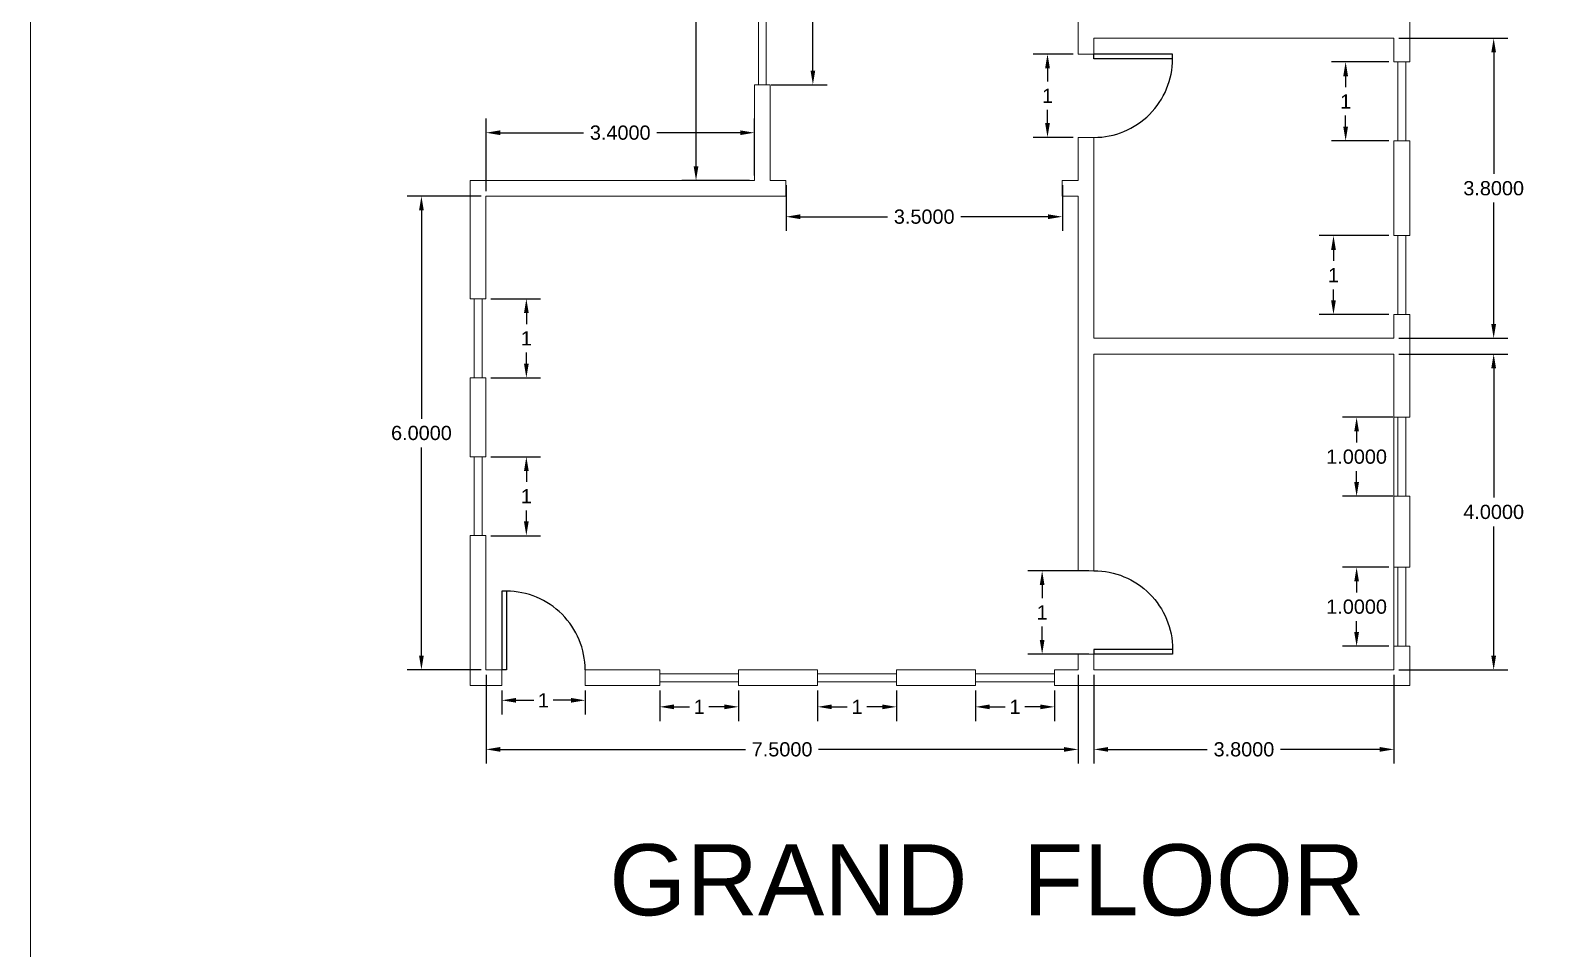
# Model space of a CAD drawing. Header units: inches. Extents: x -179 to 300, y 123 to 718.
# Drawn here: x -179.09 to -159.86, y 259.68 to 271.31 of the extents above; entities that cross this region are included whole.
import ezdxf

# ---------------------------------------------------------------- set-up
doc = ezdxf.new("R2010")
doc.units = ezdxf.units.IN
doc.header["$MEASUREMENT"] = 0
doc.linetypes.add('ACAD_ISO02W100', pattern=[15, 12, -3])
doc.layers.add('FUR', color=6, linetype='Continuous')
doc.styles.get("Standard").update_dxf_attribs({"font": 'arial.ttf'})
doc.dimstyles.get("Standard").update_dxf_attribs({"dimtxt": 0.18, "dimasz": 0.18, "dimexe": 0.18, "dimexo": 0.0625, "dimgap": 0.09, "dimtad": 0, "dimtih": 1, "dimtoh": 1, "dimdec": 4, "dimzin": 0, "dimdsep": 46, "dimtxsty": 'Standard', "dimcen": 0.09, "dimadec": 0, "dimazin": 0, "dimtfac": 1, "dimtdec": 4, "dimtofl": 0, "dimtmove": 0, "dimatfit": 3, "dimfxl": 1, "dimtolj": 1, "dimtzin": 0, "dimarcsym": 0})

# ---------------------------------------------------------------- blocks, each defined once
blk = doc.blocks.new('DESK4')
at = {"color": 0}
for p, q in [((0, 1), (-0.06, 1)), ((0, 0), (-0.06, 0))]:
    blk.add_line(p, q, dxfattribs=at)
blk.add_lwpolyline([(-0.06, 1), (-0.06, 0)], dxfattribs=at)
blk.add_lwpolyline([(1, 0, 0.414214), (0, 1), (0, 0)], format="xyb", dxfattribs=at)
blk = doc.blocks.new('*D37')
at = {"color": 0, "linetype": 'ACAD_ISO02W100', "lineweight": -2, "transparency": 16777216}
for p, q in [((-161.756, 271.213), (-160.375, 271.213)), ((-160.555, 271.033), (-160.555, 269.495)), ((-160.555, 267.593), (-160.555, 269.131)), ((-161.756, 267.413), (-160.375, 267.413))]:
    blk.add_line(p, q, dxfattribs=at)
at = {"color": 0, "linetype": 'ACAD_ISO02W100', "lineweight": 100, "transparency": 16777216}
for points in [[(-160.585, 271.033), (-160.525, 271.033), (-160.555, 271.213)], [(-160.585, 267.593), (-160.525, 267.593), (-160.555, 267.413)]]:
    blk.add_solid(points, dxfattribs=at)
at = {"layer": 'Defpoints', "color": 0, "linetype": 'ACAD_ISO02W100', "lineweight": 100, "transparency": 16777216}
for p in [(-161.818, 271.213), (-161.818, 267.413), (-160.555, 267.413)]:
    blk.add_point(p, dxfattribs=at)
at = {"color": 0, "linetype": 'ACAD_ISO02W100', "lineweight": 0, "transparency": 16777216, "insert": (-160.555, 269.313), "char_height": 0.18, "attachment_point": 5}
blk.add_mtext('\\A1;3.8000', dxfattribs=at)
blk = doc.blocks.new('*D38')
at = {"color": 0, "linetype": 'ACAD_ISO02W100', "lineweight": -2, "transparency": 16777216}
for p, q in [((-161.756, 267.213), (-160.375, 267.213)), ((-160.555, 267.033), (-160.555, 265.395)), ((-160.555, 263.393), (-160.555, 265.031)), ((-161.756, 263.213), (-160.375, 263.213))]:
    blk.add_line(p, q, dxfattribs=at)
at = {"color": 0, "linetype": 'ACAD_ISO02W100', "lineweight": 100, "transparency": 16777216}
for points in [[(-160.585, 267.033), (-160.525, 267.033), (-160.555, 267.213)], [(-160.585, 263.393), (-160.525, 263.393), (-160.555, 263.213)]]:
    blk.add_solid(points, dxfattribs=at)
at = {"layer": 'Defpoints', "color": 0, "linetype": 'ACAD_ISO02W100', "lineweight": 100, "transparency": 16777216}
for p in [(-161.818, 267.213), (-161.818, 263.213), (-160.555, 263.213)]:
    blk.add_point(p, dxfattribs=at)
at = {"color": 0, "linetype": 'ACAD_ISO02W100', "lineweight": 0, "transparency": 16777216, "insert": (-160.555, 265.213), "char_height": 0.18, "attachment_point": 5}
blk.add_mtext('\\A1;4.0000', dxfattribs=at)
blk = doc.blocks.new('*D39')
at = {"color": 0, "linetype": 'ACAD_ISO02W100', "lineweight": -2, "transparency": 16777216}
for p, q in [((-165.618, 263.151), (-165.618, 262.026)), ((-161.818, 263.151), (-161.818, 262.026)), ((-165.438, 262.206), (-164.182, 262.206)), ((-161.998, 262.206), (-163.255, 262.206))]:
    blk.add_line(p, q, dxfattribs=at)
at = {"color": 0, "linetype": 'ACAD_ISO02W100', "lineweight": 100, "transparency": 16777216}
for points in [[(-165.438, 262.236), (-165.438, 262.176), (-165.618, 262.206)], [(-161.998, 262.236), (-161.998, 262.176), (-161.818, 262.206)]]:
    blk.add_solid(points, dxfattribs=at)
at = {"layer": 'Defpoints', "color": 0, "linetype": 'ACAD_ISO02W100', "lineweight": 100, "transparency": 16777216}
for p in [(-165.618, 263.213), (-161.818, 263.213), (-165.618, 262.206)]:
    blk.add_point(p, dxfattribs=at)
at = {"color": 0, "linetype": 'ACAD_ISO02W100', "lineweight": 0, "transparency": 16777216, "insert": (-163.718, 262.206), "char_height": 0.18, "attachment_point": 5}
blk.add_mtext('\\A1;3.8000', dxfattribs=at)
blk = doc.blocks.new('*D40')
at = {"color": 0, "linetype": 'ACAD_ISO02W100', "lineweight": -2, "transparency": 16777216}
for p, q in [((-173.318, 263.151), (-173.318, 262.026)), ((-165.818, 263.151), (-165.818, 262.026)), ((-173.138, 262.206), (-170.031, 262.206)), ((-165.998, 262.206), (-169.106, 262.206))]:
    blk.add_line(p, q, dxfattribs=at)
at = {"color": 0, "linetype": 'ACAD_ISO02W100', "lineweight": 100, "transparency": 16777216}
for points in [[(-173.138, 262.236), (-173.138, 262.176), (-173.318, 262.206)], [(-165.998, 262.236), (-165.998, 262.176), (-165.818, 262.206)]]:
    blk.add_solid(points, dxfattribs=at)
at = {"layer": 'Defpoints', "color": 0, "linetype": 'ACAD_ISO02W100', "lineweight": 100, "transparency": 16777216}
for p in [(-173.318, 263.213), (-165.818, 263.213), (-173.318, 262.206)]:
    blk.add_point(p, dxfattribs=at)
at = {"color": 0, "linetype": 'ACAD_ISO02W100', "lineweight": 0, "transparency": 16777216, "insert": (-169.568, 262.206), "char_height": 0.18, "attachment_point": 5}
blk.add_mtext('\\A1;7.5000', dxfattribs=at)
blk = doc.blocks.new('*D41')
at = {"color": 0, "linetype": 'ACAD_ISO02W100', "lineweight": -2, "transparency": 16777216}
for p, q in [((-173.381, 269.213), (-174.316, 269.213)), ((-174.136, 269.033), (-174.136, 266.395)), ((-174.136, 263.393), (-174.136, 266.031)), ((-173.381, 263.213), (-174.316, 263.213))]:
    blk.add_line(p, q, dxfattribs=at)
at = {"color": 0, "linetype": 'ACAD_ISO02W100', "lineweight": 100, "transparency": 16777216}
for points in [[(-174.166, 269.033), (-174.106, 269.033), (-174.136, 269.213)], [(-174.166, 263.393), (-174.106, 263.393), (-174.136, 263.213)]]:
    blk.add_solid(points, dxfattribs=at)
at = {"layer": 'Defpoints', "color": 0, "linetype": 'ACAD_ISO02W100', "lineweight": 100, "transparency": 16777216}
for p in [(-174.136, 269.213), (-173.318, 269.213), (-173.318, 263.213)]:
    blk.add_point(p, dxfattribs=at)
at = {"color": 0, "linetype": 'ACAD_ISO02W100', "lineweight": 0, "transparency": 16777216, "insert": (-174.136, 266.213), "char_height": 0.18, "attachment_point": 5}
blk.add_mtext('\\A1;6.0000', dxfattribs=at)
blk = doc.blocks.new('*D42')
at = {"color": 0, "linetype": 'ACAD_ISO02W100', "lineweight": -2, "transparency": 16777216}
for p, q in [((-173.318, 269.276), (-173.318, 270.197)), ((-169.918, 269.476), (-169.918, 270.197)), ((-173.138, 270.017), (-172.082, 270.017)), ((-170.098, 270.017), (-171.155, 270.017))]:
    blk.add_line(p, q, dxfattribs=at)
at = {"color": 0, "linetype": 'ACAD_ISO02W100', "lineweight": 100, "transparency": 16777216}
for points in [[(-173.138, 270.047), (-173.138, 269.987), (-173.318, 270.017)], [(-170.098, 270.047), (-170.098, 269.987), (-169.918, 270.017)]]:
    blk.add_solid(points, dxfattribs=at)
at = {"layer": 'Defpoints', "color": 0, "linetype": 'ACAD_ISO02W100', "lineweight": 100, "transparency": 16777216}
for p in [(-169.918, 270.017), (-169.918, 269.413), (-173.318, 269.213)]:
    blk.add_point(p, dxfattribs=at)
at = {"color": 0, "linetype": 'ACAD_ISO02W100', "lineweight": 0, "transparency": 16777216, "insert": (-171.618, 270.017), "char_height": 0.18, "attachment_point": 5}
blk.add_mtext('\\A1;3.4000', dxfattribs=at)
blk = doc.blocks.new('*D43')
at = {"color": 0, "linetype": 'ACAD_ISO02W100', "lineweight": -2, "transparency": 16777216}
for p, q in [((-169.781, 277.213), (-170.838, 277.213)), ((-170.658, 277.033), (-170.658, 273.495)), ((-170.658, 269.593), (-170.658, 273.131)), ((-169.981, 269.413), (-170.838, 269.413))]:
    blk.add_line(p, q, dxfattribs=at)
at = {"color": 0, "linetype": 'ACAD_ISO02W100', "lineweight": 100, "transparency": 16777216}
for points in [[(-170.688, 277.033), (-170.628, 277.033), (-170.658, 277.213)], [(-170.688, 269.593), (-170.628, 269.593), (-170.658, 269.413)]]:
    blk.add_solid(points, dxfattribs=at)
at = {"layer": 'Defpoints', "color": 0, "linetype": 'ACAD_ISO02W100', "lineweight": 100, "transparency": 16777216}
for p in [(-170.658, 277.213), (-169.718, 277.213), (-169.918, 269.413)]:
    blk.add_point(p, dxfattribs=at)
at = {"color": 0, "linetype": 'ACAD_ISO02W100', "lineweight": 0, "transparency": 16777216, "insert": (-170.658, 273.313), "char_height": 0.18, "attachment_point": 5}
blk.add_mtext('\\A1;7.8000', dxfattribs=at)
blk = doc.blocks.new('*D50')
at = {"color": 0, "linetype": 'ACAD_ISO02W100', "lineweight": -2, "transparency": 16777216}
for p, q in [((-165.681, 264.469), (-166.454, 264.469)), ((-166.274, 264.289), (-166.274, 264.122)), ((-166.274, 263.593), (-166.274, 263.761)), ((-165.681, 263.413), (-166.454, 263.413))]:
    blk.add_line(p, q, dxfattribs=at)
at = {"color": 0, "linetype": 'ACAD_ISO02W100', "lineweight": 100, "transparency": 16777216}
for points in [[(-166.304, 264.289), (-166.244, 264.289), (-166.274, 264.469)], [(-166.304, 263.593), (-166.244, 263.593), (-166.274, 263.413)]]:
    blk.add_solid(points, dxfattribs=at)
at = {"layer": 'Defpoints', "color": 0, "linetype": 'ACAD_ISO02W100', "lineweight": 100, "transparency": 16777216}
for p in [(-166.274, 264.469), (-165.618, 264.469), (-165.618, 263.413)]:
    blk.add_point(p, dxfattribs=at)
at = {"color": 0, "linetype": 'ACAD_ISO02W100', "lineweight": 0, "transparency": 16777216, "insert": (-166.274, 263.941), "char_height": 0.18, "attachment_point": 5}
blk.add_mtext('\\A1;1', dxfattribs=at)
blk = doc.blocks.new('*D51')
at = {"color": 0, "linetype": 'ACAD_ISO02W100', "lineweight": -2, "transparency": 16777216}
for p, q in [((-173.118, 262.951), (-173.118, 262.648)), ((-172.063, 262.951), (-172.063, 262.648)), ((-172.938, 262.828), (-172.714, 262.828)), ((-172.243, 262.828), (-172.467, 262.828))]:
    blk.add_line(p, q, dxfattribs=at)
at = {"color": 0, "linetype": 'ACAD_ISO02W100', "lineweight": 100, "transparency": 16777216}
for points in [[(-172.938, 262.858), (-172.938, 262.798), (-173.118, 262.828)], [(-172.243, 262.858), (-172.243, 262.798), (-172.063, 262.828)]]:
    blk.add_solid(points, dxfattribs=at)
at = {"layer": 'Defpoints', "color": 0, "linetype": 'ACAD_ISO02W100', "lineweight": 100, "transparency": 16777216}
for p in [(-173.118, 263.013), (-172.063, 263.013), (-173.118, 262.828)]:
    blk.add_point(p, dxfattribs=at)
at = {"color": 0, "linetype": 'ACAD_ISO02W100', "lineweight": 0, "transparency": 16777216, "insert": (-172.591, 262.828), "char_height": 0.18, "attachment_point": 5}
blk.add_mtext('\\A1;1', dxfattribs=at)
blk = doc.blocks.new('*D52')
at = {"color": 0, "linetype": 'ACAD_ISO02W100', "lineweight": -2, "transparency": 16777216}
for p, q in [((-165.881, 271.013), (-166.386, 271.013)), ((-166.206, 270.833), (-166.206, 270.666)), ((-166.206, 270.138), (-166.206, 270.305)), ((-165.881, 269.958), (-166.386, 269.958))]:
    blk.add_line(p, q, dxfattribs=at)
at = {"color": 0, "linetype": 'ACAD_ISO02W100', "lineweight": 100, "transparency": 16777216}
for points in [[(-166.236, 270.833), (-166.176, 270.833), (-166.206, 271.013)], [(-166.236, 270.138), (-166.176, 270.138), (-166.206, 269.958)]]:
    blk.add_solid(points, dxfattribs=at)
at = {"layer": 'Defpoints', "color": 0, "linetype": 'ACAD_ISO02W100', "lineweight": 100, "transparency": 16777216}
for p in [(-165.818, 271.013), (-166.206, 269.958), (-165.818, 269.958)]:
    blk.add_point(p, dxfattribs=at)
at = {"color": 0, "linetype": 'ACAD_ISO02W100', "lineweight": 0, "transparency": 16777216, "insert": (-166.206, 270.485), "char_height": 0.18, "attachment_point": 5}
blk.add_mtext('\\A1;1', dxfattribs=at)
blk = doc.blocks.new('*D53')
at = {"color": 0, "linetype": 'ACAD_ISO02W100', "lineweight": -2, "transparency": 16777216}
for p, q in [((-169.518, 269.351), (-169.518, 268.773)), ((-166.018, 269.351), (-166.018, 268.773)), ((-169.338, 268.953), (-168.232, 268.953)), ((-166.198, 268.953), (-167.305, 268.953))]:
    blk.add_line(p, q, dxfattribs=at)
at = {"color": 0, "linetype": 'ACAD_ISO02W100', "lineweight": 100, "transparency": 16777216}
for points in [[(-169.338, 268.983), (-169.338, 268.923), (-169.518, 268.953)], [(-166.198, 268.983), (-166.198, 268.923), (-166.018, 268.953)]]:
    blk.add_solid(points, dxfattribs=at)
at = {"layer": 'Defpoints', "color": 0, "linetype": 'ACAD_ISO02W100', "lineweight": 100, "transparency": 16777216}
for p in [(-169.518, 269.413), (-166.018, 269.413), (-169.518, 268.953)]:
    blk.add_point(p, dxfattribs=at)
at = {"color": 0, "linetype": 'ACAD_ISO02W100', "lineweight": 0, "transparency": 16777216, "insert": (-167.768, 268.953), "char_height": 0.18, "attachment_point": 5}
blk.add_mtext('\\A1;3.5000', dxfattribs=at)
blk = doc.blocks.new('*D58')
at = {"color": 0, "linetype": 'ACAD_ISO02W100', "lineweight": -2, "transparency": 16777216}
for p, q in [((-161.881, 270.913), (-162.61, 270.913)), ((-162.43, 270.733), (-162.43, 270.594)), ((-162.43, 270.093), (-162.43, 270.233)), ((-161.881, 269.913), (-162.61, 269.913))]:
    blk.add_line(p, q, dxfattribs=at)
at = {"color": 0, "linetype": 'ACAD_ISO02W100', "lineweight": 100, "transparency": 16777216}
for points in [[(-162.46, 270.733), (-162.4, 270.733), (-162.43, 270.913)], [(-162.46, 270.093), (-162.4, 270.093), (-162.43, 269.913)]]:
    blk.add_solid(points, dxfattribs=at)
at = {"layer": 'Defpoints', "color": 0, "linetype": 'ACAD_ISO02W100', "lineweight": 100, "transparency": 16777216}
for p in [(-161.818, 270.913), (-162.43, 269.913), (-161.818, 269.913)]:
    blk.add_point(p, dxfattribs=at)
at = {"color": 0, "linetype": 'ACAD_ISO02W100', "lineweight": 0, "transparency": 16777216, "insert": (-162.43, 270.413), "char_height": 0.18, "attachment_point": 5}
blk.add_mtext('\\A1;1', dxfattribs=at)
blk = doc.blocks.new('*D59')
at = {"color": 0, "linetype": 'ACAD_ISO02W100', "lineweight": -2, "transparency": 16777216}
for p, q in [((-161.881, 268.713), (-162.764, 268.713)), ((-162.584, 268.533), (-162.584, 268.394)), ((-162.584, 267.893), (-162.584, 268.033)), ((-161.881, 267.713), (-162.764, 267.713))]:
    blk.add_line(p, q, dxfattribs=at)
at = {"color": 0, "linetype": 'ACAD_ISO02W100', "lineweight": 100, "transparency": 16777216}
for points in [[(-162.614, 268.533), (-162.554, 268.533), (-162.584, 268.713)], [(-162.614, 267.893), (-162.554, 267.893), (-162.584, 267.713)]]:
    blk.add_solid(points, dxfattribs=at)
at = {"layer": 'Defpoints', "color": 0, "linetype": 'ACAD_ISO02W100', "lineweight": 100, "transparency": 16777216}
for p in [(-161.818, 268.713), (-162.584, 267.713), (-161.818, 267.713)]:
    blk.add_point(p, dxfattribs=at)
at = {"color": 0, "linetype": 'ACAD_ISO02W100', "lineweight": 0, "transparency": 16777216, "insert": (-162.584, 268.213), "char_height": 0.18, "attachment_point": 5}
blk.add_mtext('\\A1;1', dxfattribs=at)
blk = doc.blocks.new('*D60')
at = {"color": 0, "linetype": 'ACAD_ISO02W100', "lineweight": -2, "transparency": 16777216}
for p, q in [((-161.831, 266.413), (-162.471, 266.413)), ((-162.291, 266.233), (-162.291, 266.095)), ((-162.291, 265.593), (-162.291, 265.731)), ((-161.831, 265.413), (-162.471, 265.413))]:
    blk.add_line(p, q, dxfattribs=at)
at = {"color": 0, "linetype": 'ACAD_ISO02W100', "lineweight": 100, "transparency": 16777216}
for points in [[(-162.321, 266.233), (-162.261, 266.233), (-162.291, 266.413)], [(-162.321, 265.593), (-162.261, 265.593), (-162.291, 265.413)]]:
    blk.add_solid(points, dxfattribs=at)
at = {"layer": 'Defpoints', "color": 0, "linetype": 'ACAD_ISO02W100', "lineweight": 100, "transparency": 16777216}
for p in [(-161.768, 266.413), (-162.291, 265.413), (-161.768, 265.413)]:
    blk.add_point(p, dxfattribs=at)
at = {"color": 0, "linetype": 'ACAD_ISO02W100', "lineweight": 0, "transparency": 16777216, "insert": (-162.291, 265.913), "char_height": 0.18, "attachment_point": 5}
blk.add_mtext('\\A1;1.0000', dxfattribs=at)
blk = doc.blocks.new('*D61')
at = {"color": 0, "linetype": 'ACAD_ISO02W100', "lineweight": -2, "transparency": 16777216}
for p, q in [((-161.881, 264.513), (-162.471, 264.513)), ((-162.291, 264.333), (-162.291, 264.195)), ((-162.291, 263.693), (-162.291, 263.831)), ((-161.881, 263.513), (-162.471, 263.513))]:
    blk.add_line(p, q, dxfattribs=at)
at = {"color": 0, "linetype": 'ACAD_ISO02W100', "lineweight": 100, "transparency": 16777216}
for points in [[(-162.321, 264.333), (-162.261, 264.333), (-162.291, 264.513)], [(-162.321, 263.693), (-162.261, 263.693), (-162.291, 263.513)]]:
    blk.add_solid(points, dxfattribs=at)
at = {"layer": 'Defpoints', "color": 0, "linetype": 'ACAD_ISO02W100', "lineweight": 100, "transparency": 16777216}
for p in [(-161.818, 264.513), (-162.291, 263.513), (-161.818, 263.513)]:
    blk.add_point(p, dxfattribs=at)
at = {"color": 0, "linetype": 'ACAD_ISO02W100', "lineweight": 0, "transparency": 16777216, "insert": (-162.291, 264.013), "char_height": 0.18, "attachment_point": 5}
blk.add_mtext('\\A1;1.0000', dxfattribs=at)
blk = doc.blocks.new('*D62')
at = {"color": 0, "linetype": 'ACAD_ISO02W100', "lineweight": -2, "transparency": 16777216}
for p, q in [((-167.118, 262.951), (-167.118, 262.565)), ((-166.118, 262.951), (-166.118, 262.565)), ((-166.938, 262.745), (-166.742, 262.745)), ((-166.298, 262.745), (-166.495, 262.745))]:
    blk.add_line(p, q, dxfattribs=at)
at = {"color": 0, "linetype": 'ACAD_ISO02W100', "lineweight": 100, "transparency": 16777216}
for points in [[(-166.938, 262.775), (-166.938, 262.715), (-167.118, 262.745)], [(-166.298, 262.775), (-166.298, 262.715), (-166.118, 262.745)]]:
    blk.add_solid(points, dxfattribs=at)
at = {"layer": 'Defpoints', "color": 0, "linetype": 'ACAD_ISO02W100', "lineweight": 100, "transparency": 16777216}
for p in [(-167.118, 263.013), (-166.118, 263.013), (-167.118, 262.745)]:
    blk.add_point(p, dxfattribs=at)
at = {"color": 0, "linetype": 'ACAD_ISO02W100', "lineweight": 0, "transparency": 16777216, "insert": (-166.618, 262.745), "char_height": 0.18, "attachment_point": 5}
blk.add_mtext('\\A1;1', dxfattribs=at)
blk = doc.blocks.new('*D63')
at = {"color": 0, "linetype": 'ACAD_ISO02W100', "lineweight": -2, "transparency": 16777216}
for p, q in [((-169.118, 262.951), (-169.118, 262.565)), ((-168.118, 262.951), (-168.118, 262.565)), ((-168.938, 262.745), (-168.742, 262.745)), ((-168.298, 262.745), (-168.495, 262.745))]:
    blk.add_line(p, q, dxfattribs=at)
at = {"color": 0, "linetype": 'ACAD_ISO02W100', "lineweight": 100, "transparency": 16777216}
for points in [[(-168.938, 262.775), (-168.938, 262.715), (-169.118, 262.745)], [(-168.298, 262.775), (-168.298, 262.715), (-168.118, 262.745)]]:
    blk.add_solid(points, dxfattribs=at)
at = {"layer": 'Defpoints', "color": 0, "linetype": 'ACAD_ISO02W100', "lineweight": 100, "transparency": 16777216}
for p in [(-169.118, 263.013), (-168.118, 263.013), (-169.118, 262.745)]:
    blk.add_point(p, dxfattribs=at)
at = {"color": 0, "linetype": 'ACAD_ISO02W100', "lineweight": 0, "transparency": 16777216, "insert": (-168.618, 262.745), "char_height": 0.18, "attachment_point": 5}
blk.add_mtext('\\A1;1', dxfattribs=at)
blk = doc.blocks.new('*D64')
at = {"color": 0, "linetype": 'ACAD_ISO02W100', "lineweight": -2, "transparency": 16777216}
for p, q in [((-171.118, 262.951), (-171.118, 262.565)), ((-170.118, 262.951), (-170.118, 262.565)), ((-170.938, 262.745), (-170.742, 262.745)), ((-170.298, 262.745), (-170.495, 262.745))]:
    blk.add_line(p, q, dxfattribs=at)
at = {"color": 0, "linetype": 'ACAD_ISO02W100', "lineweight": 100, "transparency": 16777216}
for points in [[(-170.938, 262.775), (-170.938, 262.715), (-171.118, 262.745)], [(-170.298, 262.775), (-170.298, 262.715), (-170.118, 262.745)]]:
    blk.add_solid(points, dxfattribs=at)
at = {"layer": 'Defpoints', "color": 0, "linetype": 'ACAD_ISO02W100', "lineweight": 100, "transparency": 16777216}
for p in [(-171.118, 263.013), (-170.118, 263.013), (-171.118, 262.745)]:
    blk.add_point(p, dxfattribs=at)
at = {"color": 0, "linetype": 'ACAD_ISO02W100', "lineweight": 0, "transparency": 16777216, "insert": (-170.618, 262.745), "char_height": 0.18, "attachment_point": 5}
blk.add_mtext('\\A1;1', dxfattribs=at)
blk = doc.blocks.new('*D65')
at = {"color": 0, "linetype": 'ACAD_ISO02W100', "lineweight": -2, "transparency": 16777216}
for p, q in [((-173.256, 267.913), (-172.627, 267.913)), ((-172.807, 267.733), (-172.807, 267.594)), ((-172.807, 267.093), (-172.807, 267.233)), ((-173.256, 266.913), (-172.627, 266.913))]:
    blk.add_line(p, q, dxfattribs=at)
at = {"color": 0, "linetype": 'ACAD_ISO02W100', "lineweight": 100, "transparency": 16777216}
for points in [[(-172.837, 267.733), (-172.777, 267.733), (-172.807, 267.913)], [(-172.837, 267.093), (-172.777, 267.093), (-172.807, 266.913)]]:
    blk.add_solid(points, dxfattribs=at)
at = {"layer": 'Defpoints', "color": 0, "linetype": 'ACAD_ISO02W100', "lineweight": 100, "transparency": 16777216}
for p in [(-173.318, 267.913), (-173.318, 266.913), (-172.807, 266.913)]:
    blk.add_point(p, dxfattribs=at)
at = {"color": 0, "linetype": 'ACAD_ISO02W100', "lineweight": 0, "transparency": 16777216, "insert": (-172.807, 267.413), "char_height": 0.18, "attachment_point": 5}
blk.add_mtext('\\A1;1', dxfattribs=at)
blk = doc.blocks.new('*D66')
at = {"color": 0, "linetype": 'ACAD_ISO02W100', "lineweight": -2, "transparency": 16777216}
for p, q in [((-173.256, 265.913), (-172.627, 265.913)), ((-172.807, 265.733), (-172.807, 265.594)), ((-172.807, 265.093), (-172.807, 265.233)), ((-173.256, 264.913), (-172.627, 264.913))]:
    blk.add_line(p, q, dxfattribs=at)
at = {"color": 0, "linetype": 'ACAD_ISO02W100', "lineweight": 100, "transparency": 16777216}
for points in [[(-172.837, 265.733), (-172.777, 265.733), (-172.807, 265.913)], [(-172.837, 265.093), (-172.777, 265.093), (-172.807, 264.913)]]:
    blk.add_solid(points, dxfattribs=at)
at = {"layer": 'Defpoints', "color": 0, "linetype": 'ACAD_ISO02W100', "lineweight": 100, "transparency": 16777216}
for p in [(-173.318, 265.913), (-173.318, 264.913), (-172.807, 264.913)]:
    blk.add_point(p, dxfattribs=at)
at = {"color": 0, "linetype": 'ACAD_ISO02W100', "lineweight": 0, "transparency": 16777216, "insert": (-172.807, 265.413), "char_height": 0.18, "attachment_point": 5}
blk.add_mtext('\\A1;1', dxfattribs=at)
blk = doc.blocks.new('*D67')
at = {"color": 0, "linetype": 'ACAD_ISO02W100', "lineweight": -2, "transparency": 16777216}
for p, q in [((-169.706, 272.625), (-168.998, 272.625)), ((-169.178, 272.445), (-169.178, 271.806)), ((-169.178, 270.805), (-169.178, 271.445)), ((-169.706, 270.625), (-168.998, 270.625))]:
    blk.add_line(p, q, dxfattribs=at)
at = {"color": 0, "linetype": 'ACAD_ISO02W100', "lineweight": 100, "transparency": 16777216}
for points in [[(-169.208, 272.445), (-169.148, 272.445), (-169.178, 272.625)], [(-169.208, 270.805), (-169.148, 270.805), (-169.178, 270.625)]]:
    blk.add_solid(points, dxfattribs=at)
at = {"layer": 'Defpoints', "color": 0, "linetype": 'ACAD_ISO02W100', "lineweight": 100, "transparency": 16777216}
for p in [(-169.768, 272.625), (-169.768, 270.625), (-169.178, 270.625)]:
    blk.add_point(p, dxfattribs=at)
at = {"color": 0, "linetype": 'ACAD_ISO02W100', "lineweight": 0, "transparency": 16777216, "insert": (-169.178, 271.625), "char_height": 0.18, "attachment_point": 5}
blk.add_mtext('\\A1;2', dxfattribs=at)

msp = doc.modelspace()

# ---------------------------------------------------------------- linework, layer by layer
at = {"color": 40, "lineweight": 0, "true_color": 0xf8d731}
for p, q in [((-169.8684, 270.62534), (-169.8684, 272.62534)), ((-169.7684, 270.62534), (-169.7684, 272.62534)), ((-161.6184, 272.08565), (-161.6184, 270.91336)), ((-165.6184, 271.01336), (-165.8184, 271.01336)), ((-161.7684, 270.91336), (-161.7684, 269.91336)), ((-161.6684, 270.91336), (-161.6684, 269.91336)), ((-169.9184, 269.41336), (-169.9184, 270.62534)), ((-161.6184, 269.91336), (-161.6184, 268.71336)), ((-173.5184, 269.41336), (-169.9184, 269.41336)), ((-173.5184, 267.91336), (-173.5184, 269.41336)), ((-161.7684, 268.71336), (-161.7684, 267.71336)), ((-161.6684, 268.71336), (-161.6684, 267.71336)), ((-173.4684, 266.91336), (-173.4684, 267.91336)), ((-173.3684, 266.91336), (-173.3684, 267.91336)), ((-161.6184, 267.71336), (-161.6184, 266.41336)), ((-173.5184, 265.91336), (-173.5184, 266.91336)), ((-173.4684, 264.91336), (-173.4684, 265.91336)), ((-173.3684, 264.91336), (-173.3684, 265.91336)), ((-161.6184, 265.41336), (-161.6184, 264.51336)), ((-173.5184, 263.01336), (-173.5184, 264.91336)), ((-165.6184, 264.46912), (-165.8184, 264.46912)), ((-161.6184, 263.51336), (-161.6184, 263.01336)), ((-165.8184, 263.41336), (-165.6184, 263.41336)), ((-173.1184, 263.21336), (-173.1184, 263.01336)), ((-172.06264, 263.21336), (-172.06264, 263.01336)), ((-170.1184, 263.16336), (-171.1184, 263.16336)), ((-168.1184, 263.16336), (-169.1184, 263.16336)), ((-166.1184, 263.16336), (-167.1184, 263.16336)), ((-173.1184, 263.01336), (-173.5184, 263.01336)), ((-171.1184, 263.01336), (-172.06264, 263.01336)), ((-170.1184, 263.06336), (-171.1184, 263.06336)), ((-169.1184, 263.01336), (-170.1184, 263.01336)), ((-168.1184, 263.06336), (-169.1184, 263.06336)), ((-167.1184, 263.01336), (-168.1184, 263.01336)), ((-166.1184, 263.06336), (-167.1184, 263.06336)), ((-161.6184, 263.01336), (-166.1184, 263.01336))]:
    msp.add_line(p, q, dxfattribs=at)
at = {"lineweight": 0}
for p, q in [((-165.8184, 271.21336), (-165.8184, 271.61336)), ((-165.8184, 271.21336), (-165.8184, 271.01336)), ((-161.8184, 271.21336), (-165.6184, 271.21336)), ((-165.6184, 271.21336), (-165.6184, 270.9536)), ((-161.8184, 271.21336), (-161.8184, 270.91336)), ((-169.7184, 270.62534), (-169.7184, 269.41336)), ((-165.8184, 269.9576), (-165.8184, 269.41336)), ((-165.6184, 269.9576), (-165.6184, 267.41336)), ((-161.8184, 269.91336), (-161.8184, 268.71336)), ((-169.7184, 269.41336), (-169.5184, 269.41336)), ((-169.5184, 269.41336), (-169.5184, 269.21336)), ((-166.0184, 269.41336), (-166.0184, 269.21336)), ((-165.8184, 269.41336), (-166.0184, 269.41336)), ((-173.3184, 269.21336), (-173.3184, 267.91336)), ((-169.7184, 269.21336), (-173.3184, 269.21336)), ((-169.5184, 269.21336), (-169.7184, 269.21336)), ((-166.0184, 269.21336), (-165.8184, 269.21336)), ((-165.8184, 269.21336), (-165.8184, 267.21336)), ((-161.8184, 267.71336), (-161.8184, 267.41336)), ((-165.6184, 267.41336), (-161.8184, 267.41336)), ((-165.8184, 267.21336), (-165.8184, 264.46912)), ((-165.6184, 267.21336), (-161.8184, 267.21336)), ((-165.6184, 267.21336), (-165.6184, 264.46912)), ((-161.8184, 267.21336), (-161.8184, 263.21336)), ((-173.3184, 266.91336), (-173.3184, 265.91336)), ((-173.3184, 264.91336), (-173.3184, 263.21336)), ((-165.6184, 263.47312), (-165.6184, 263.21336)), ((-165.8184, 263.41336), (-165.8184, 263.21336)), ((-173.3184, 263.21336), (-173.05864, 263.21336)), ((-172.06264, 263.21336), (-171.1184, 263.21336)), ((-170.1184, 263.21336), (-169.1184, 263.21336)), ((-168.1184, 263.21336), (-167.1184, 263.21336)), ((-166.1184, 263.21336), (-165.8184, 263.21336)), ((-161.8184, 263.21336), (-165.6184, 263.21336))]:
    msp.add_line(p, q, dxfattribs=at)
at = {"color": 40, "linetype": 'ACAD_ISO02W100', "lineweight": 0, "true_color": 0xf8d731}
for p, q in [((-161.8184, 270.91336), (-161.6184, 270.91336)), ((-169.9184, 270.62534), (-169.7184, 270.62534)), ((-165.6184, 269.9576), (-165.8184, 269.9576)), ((-161.8184, 269.91336), (-161.6184, 269.91336)), ((-161.8184, 268.71336), (-161.6184, 268.71336)), ((-161.8184, 267.71336), (-161.6184, 267.71336)), ((-173.3184, 266.91336), (-173.5184, 266.91336)), ((-161.8184, 266.41336), (-161.6184, 266.41336)), ((-161.7684, 266.41336), (-161.7684, 265.41336)), ((-161.6684, 266.41336), (-161.6684, 265.41336)), ((-173.3184, 265.91336), (-173.5184, 265.91336)), ((-161.8184, 265.41336), (-161.6184, 265.41336)), ((-173.3184, 264.91336), (-173.5184, 264.91336)), ((-161.8184, 264.51336), (-161.6184, 264.51336)), ((-161.7684, 264.51336), (-161.7684, 263.51336)), ((-161.6684, 264.51336), (-161.6684, 263.51336)), ((-161.8184, 263.51336), (-161.6184, 263.51336)), ((-171.1184, 263.21336), (-171.1184, 263.01336)), ((-170.1184, 263.21336), (-170.1184, 263.01336)), ((-169.1184, 263.21336), (-169.1184, 263.01336)), ((-168.1184, 263.21336), (-168.1184, 263.01336)), ((-167.1184, 263.21336), (-167.1184, 263.01336)), ((-166.1184, 263.21336), (-166.1184, 263.01336))]:
    msp.add_line(p, q, dxfattribs=at)
at = {"linetype": 'ACAD_ISO02W100', "lineweight": 0}
msp.add_line((-173.5184, 267.91336), (-173.3184, 267.91336), dxfattribs=at)
at = {"lineweight": 0}
msp.add_lwpolyline([(-179.08918, 280.54102), (-136.79342, 280.54102), (-136.79342, 258.09039), (-179.08918, 258.09039)], close=True, dxfattribs=at)

# ---------------------------------------------------------------- block references
at = {"layer": 'FUR', "color": 40, "lineweight": 0, "true_color": 0xf8d731, "yscale": 0.99599986897069, "zscale": 0.99599986897069, "rotation": 270}
for p, xscale in [((-165.6184, 270.9536), 0.99599986897069), ((-165.6184, 263.47312), -0.99599986897069)]:
    msp.add_blockref('DESK4', p, dxfattribs=dict(at, xscale=xscale))
at = {"layer": 'FUR', "color": 40, "lineweight": 0, "true_color": 0xf8d731, "xscale": 0.99599986897069, "yscale": 0.99599986897069, "zscale": 0.99599986897069}
msp.add_blockref('DESK4', (-173.05864, 263.21336), dxfattribs=at)

# ---------------------------------------------------------------- texts
at = {"lineweight": 0, "insert": (-171.75805, 261.00455), "char_height": 0.9, "attachment_point": 1}
msp.add_mtext_dynamic_manual_height_columns('GRAND  FLOOR', width=11.6763375, gutter_width=1, heights=[0], dxfattribs=at)

# ---------------------------------------------------------------- dimensions: what is measured, and where the dimension line sits
at = {"color": 1, "linetype": 'ACAD_ISO02W100', "lineweight": 0}
for base, p1, p2, picture, middle in [((-170.65764, 277.21336), (-169.9184, 269.41336), (-169.7184, 277.21336), '*D43', (-170.65764, 273.31336)), ((-160.55464, 267.41336), (-161.8184, 271.21336), (-161.8184, 267.41336), '*D37', (-160.55464, 269.31336)), ((-174.13552, 269.21336), (-173.3184, 263.21336), (-173.3184, 269.21336), '*D41', (-174.13552, 266.21336)), ((-160.55464, 263.21336), (-161.8184, 267.21336), (-161.8184, 263.21336), '*D38', (-160.55464, 265.21336))]:
    dim = msp.add_linear_dim(base=base, p1=p1, p2=p2, angle=90, dimstyle='Standard', dxfattribs=at)
    dim.commit()
    dim.dimension.update_dxf_attribs({"geometry": picture, "text_midpoint": middle})
at = {"color": 3, "linetype": 'ACAD_ISO02W100', "lineweight": 0}
for base, p1, p2, text, picture, middle in [((-169.17789, 270.62534), (-169.7684, 272.62534), (-169.7684, 270.62534), '2', '*D67', (-169.17789, 271.62534)), ((-166.2056, 269.9576), (-165.8184, 271.01336), (-165.8184, 269.9576), '1', '*D52', (-166.2056, 270.48548)), ((-162.58435, 267.71336), (-161.8184, 268.71336), (-161.8184, 267.71336), '1', '*D59', (-162.58435, 268.21336)), ((-172.80678, 266.91336), (-173.3184, 267.91336), (-173.3184, 266.91336), '1', '*D65', (-172.80678, 267.41336)), ((-172.80678, 264.91336), (-173.3184, 265.91336), (-173.3184, 264.91336), '1', '*D66', (-172.80678, 265.41336)), ((-166.27446, 264.46912), (-165.6184, 263.41336), (-165.6184, 264.46912), '1', '*D50', (-166.27446, 263.94124))]:
    dim = msp.add_linear_dim(base=base, p1=p1, p2=p2, angle=90, text=text, dimstyle='Standard', dxfattribs=at)
    dim.commit()
    dim.dimension.update_dxf_attribs({"geometry": picture, "text_midpoint": middle})
dim = msp.add_linear_dim(base=(-162.43015, 269.91336), p1=(-161.8184, 270.91336), p2=(-161.8184, 269.91336), angle=90, text='1', dimstyle='Standard', dxfattribs=at)
dim.commit()
dim.dimension.update_dxf_attribs({"geometry": '*D58', "text_midpoint": (-162.43015, 270.41336), "dimtype": 160})
at = {"color": 1, "linetype": 'ACAD_ISO02W100', "lineweight": 0}
for base, p1, p2, picture, middle in [((-169.9184, 270.01655), (-173.3184, 269.21336), (-169.9184, 269.41336), '*D42', (-171.6184, 270.01655)), ((-173.3184, 262.20569), (-165.8184, 263.21336), (-173.3184, 263.21336), '*D40', (-169.5684, 262.20569)), ((-165.6184, 262.20569), (-161.8184, 263.21336), (-165.6184, 263.21336), '*D39', (-163.7184, 262.20569))]:
    dim = msp.add_linear_dim(base=base, p1=p1, p2=p2, dimstyle='Standard', dxfattribs=at)
    dim.commit()
    dim.dimension.update_dxf_attribs({"geometry": picture, "text_midpoint": middle})
at = {"color": 3, "linetype": 'ACAD_ISO02W100', "lineweight": 0}
dim = msp.add_linear_dim(base=(-169.5184, 268.95269), p1=(-166.0184, 269.41336), p2=(-169.5184, 269.41336), dimstyle='Standard', dxfattribs=at)
dim.commit()
dim.dimension.update_dxf_attribs({"geometry": '*D53', "text_midpoint": (-167.7684, 268.95269)})
for base, p1, p2, picture, middle in [((-162.29129, 265.41336), (-161.7684, 266.41336), (-161.7684, 265.41336), '*D60', (-162.29129, 265.91336)), ((-162.29129, 263.51336), (-161.8184, 264.51336), (-161.8184, 263.51336), '*D61', (-162.29129, 264.01336))]:
    dim = msp.add_linear_dim(base=base, p1=p1, p2=p2, angle=90, dimstyle='Standard', dxfattribs=at)
    dim.commit()
    dim.dimension.update_dxf_attribs({"geometry": picture, "text_midpoint": middle})
for base, p1, p2, picture, middle in [((-173.1184, 262.8276), (-172.06264, 263.01336), (-173.1184, 263.01336), '*D51', (-172.59052, 262.8276)), ((-171.1184, 262.74526), (-170.1184, 263.01336), (-171.1184, 263.01336), '*D64', (-170.6184, 262.74526)), ((-169.1184, 262.74526), (-168.1184, 263.01336), (-169.1184, 263.01336), '*D63', (-168.6184, 262.74526)), ((-167.1184, 262.74526), (-166.1184, 263.01336), (-167.1184, 263.01336), '*D62', (-166.6184, 262.74526))]:
    dim = msp.add_linear_dim(base=base, p1=p1, p2=p2, text='1', dimstyle='Standard', dxfattribs=at)
    dim.commit()
    dim.dimension.update_dxf_attribs({"geometry": picture, "text_midpoint": middle})

doc.saveas('drawing.dxf')
